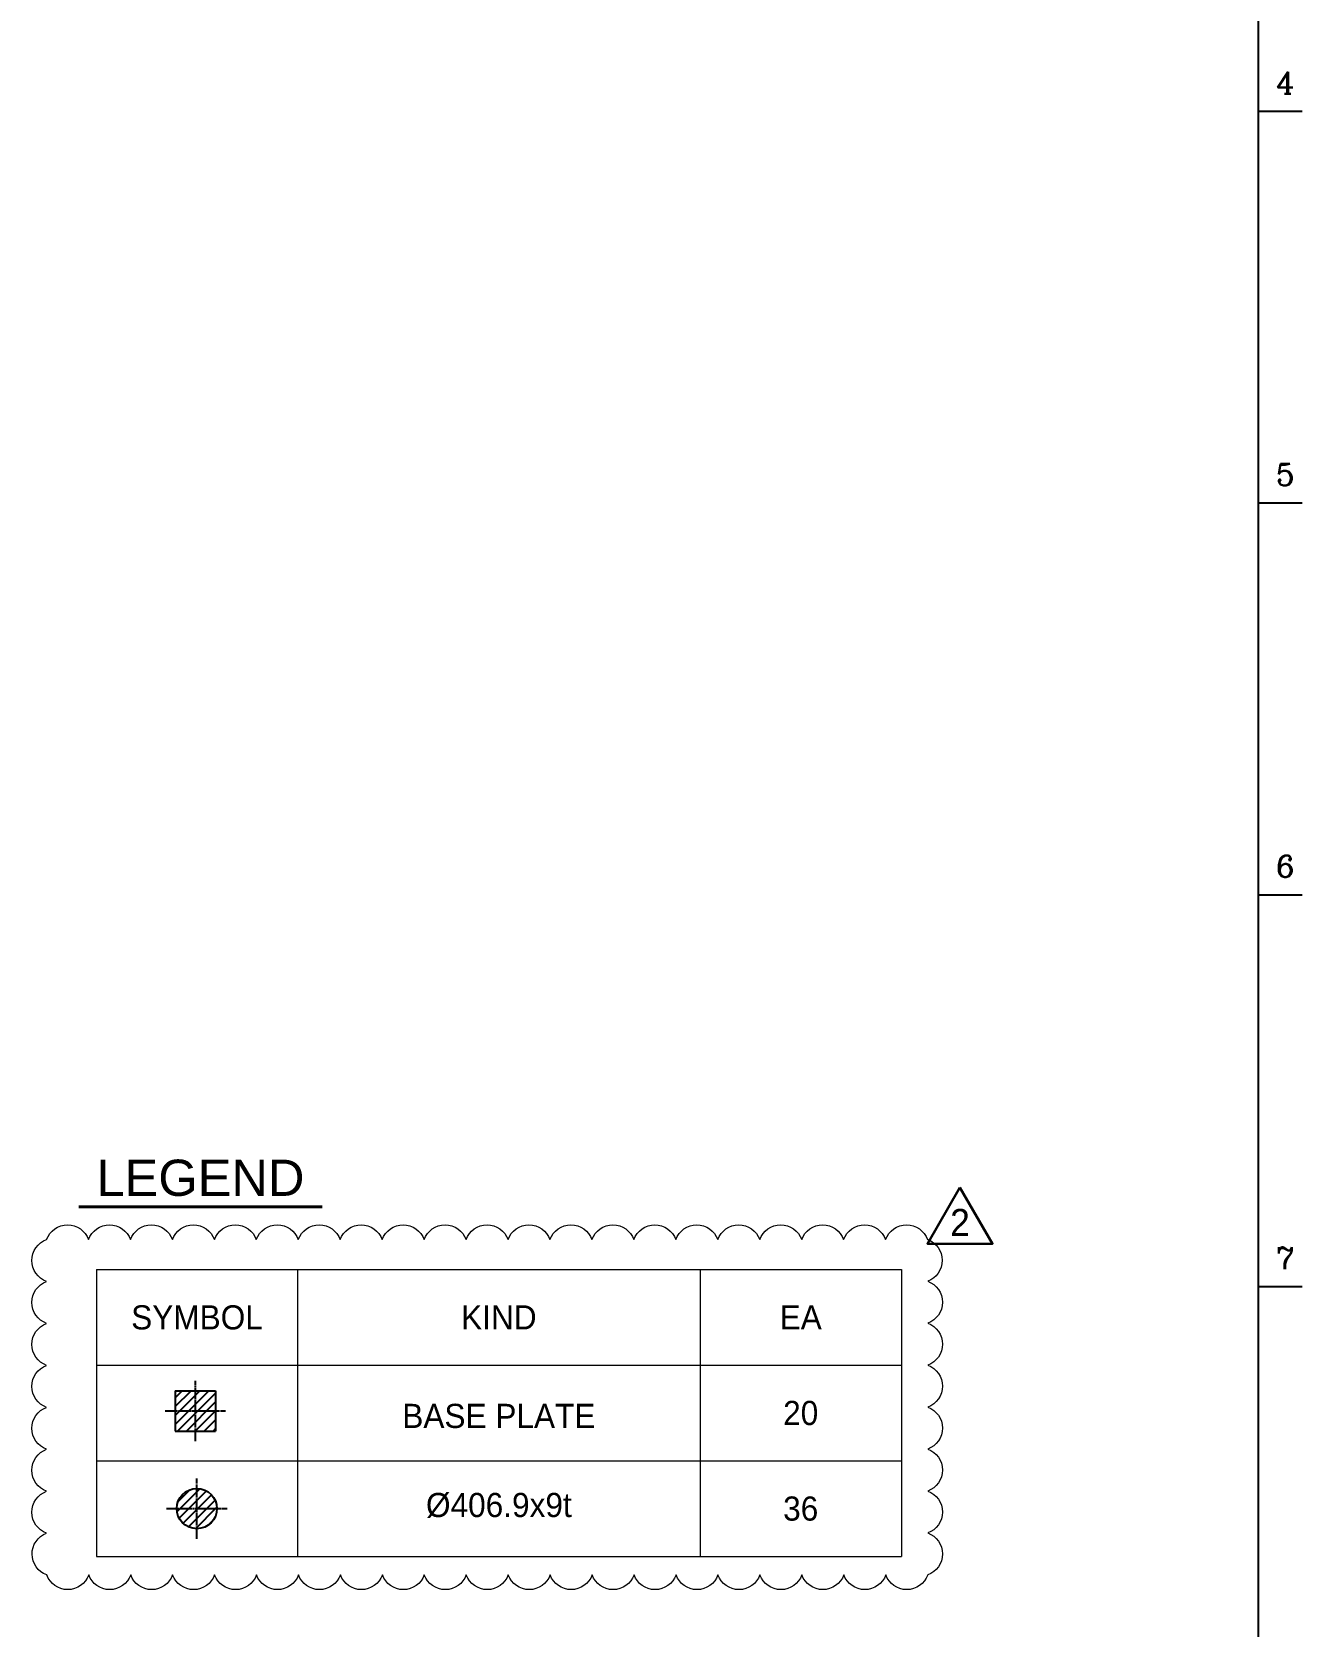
# Model space of a CAD drawing. Header units: millimetres. Extents: x 4080735 to 4152075, y -451436 to -400976.
# Drawn here: x 4138390 to 4151014, y -432662 to -416819 of the extents above; entities that cross this region are included whole.
import ezdxf
from ezdxf.enums import TextEntityAlignment as Align

# ---------------------------------------------------------------- set-up
doc = ezdxf.new("R2010")
doc.units = ezdxf.units.MM
doc.header["$LTSCALE"] = 60
doc.linetypes.add('120', pattern=[23, 20, -1, 1, -1])
doc.linetypes.add('CENTER', pattern=[2, 1.25, -0.25, 0.25, -0.25])
for name, color, linetype in [('1', 7, 'Continuous'), ('C_BLOCK', 7, 'Continuous'), ('C_TEXT_01', 2, 'Continuous'), ('CEN', 1, 'CENTER'), ('DIM-SCALE', 7, 'Continuous'), ('PILE', 4, 'Continuous'), ('TAN-TIT', 30, 'Continuous')]:
    doc.layers.add(name, color=color, linetype=linetype)
for name, color, linetype, lineweight in [('C_MARK', 2, 'Continuous', 0), ('C_REV', 4, 'Continuous', 50), ('C_TAB', 7, 'Continuous', 20)]:
    doc.layers.add(name, color=color, linetype=linetype, lineweight=lineweight)
doc.styles.add('Arial', font='arial.ttf')
doc.styles.add('COM', font='COMPLEX', dxfattribs={"height": 5})
doc.styles.add('돋움', font='')
doc.styles.get('돋움').set_extended_font_data('Dotum')
pattern_1 = [(45, (0, 0), (-44.19417382415921, 44.19417382415922), [])]

# ---------------------------------------------------------------- blocks, each defined once
blk = doc.blocks.new('406.9X9')
at = {"layer": 'PILE', "linetype": 'ByBlock'}
h = blk.add_hatch(dxfattribs=at)
h.set_pattern_fill('ANSI31', color=256, scale=500, style=0)
h.set_pattern_definition(pattern_1)
edge = h.paths.add_edge_path()
edge.add_arc((0, 0), 200, 0, 360)
at = {"layer": 'CEN', "linetype": '120', "ltscale": 0.1}
for p, q in [((-2.041279203118641e-13, -300.0000000002728), (1.36932592852984e-13, 299.9999999997272)), ((-300.0000000006585, -9.311919391659459e-10), (299.9999999993414, -9.314477345508195e-10))]:
    blk.add_line(p, q, dxfattribs=at)
at = {"layer": 'PILE', "linetype": 'ByBlock'}
blk.add_circle((0, 0), 200, dxfattribs=at)
blk = doc.blocks.new('PILE2')
at = {"layer": 'PILE', "linetype": 'ByBlock'}
h = blk.add_hatch(dxfattribs=at)
h.set_pattern_fill('ANSI31', color=256, scale=500, style=0)
h.set_pattern_definition(pattern_1)
h.paths.add_polyline_path([(0, 0), (199.9999999997672, 1.4210854715202e-14), (199.9999999995343, 200.0000000009313), (0, 200.0000000009314)])
h.paths.add_polyline_path([(200, -200.0000000008731), (199.9999999997672, 0), (0, 1.4210854715202e-14), (0, -200.0000000008731)])
h.paths.add_polyline_path([(0, -200.0000000008731), (0, 0), (-200.0000000002328, 0), (-200.0000000004657, -200.0000000008731)])
h.paths.add_polyline_path([(-200.0000000002329, 1.4210854715202e-14), (0, 1.4210854715202e-14), (-7.105427357601002e-15, 200.0000000009313), (-200, 200.0000000009313)])
at = {"layer": 'CEN', "linetype": '120', "ltscale": 0.1}
for p, q in [((0, -299.9999999993597), (0, 300.0000000006403)), ((-300.0000000004657, 0), (299.9999999995343, 0))]:
    blk.add_line(p, q, dxfattribs=at)
at = {"layer": 'PILE', "linetype": 'ByBlock'}
for p, q in [((-200, 200.0000000009313), (199.9999999995343, 200.0000000009313)), ((-200, 200.0000000009313), (-200.0000000004657, -200.0000000009313)), ((199.9999999995343, 200.0000000009895), (200, -200.0000000008731)), ((-200.0000000004657, -200.0000000008731), (199.9999999995343, -200.0000000008731))]:
    blk.add_line(p, q, dxfattribs=at)
blk = doc.blocks.new('BORDER')
at = {"layer": 'TAN-TIT'}
for p, q in [((232823.4482758641, 3520), (232823.4482758641, 164680.0000000037)), ((232823.4482758641, 112765.5172413737), (234265.5172414184, 112765.5172413737)), ((232823.4482758641, 99786.8965517208), (234265.5172414184, 99786.8965517208)), ((232823.4482758641, 86808.27586206794), (234265.5172414184, 86808.27586206794)), ((232823.4482758641, 73829.65517241508), (234265.5172414184, 73829.65517241508))]:
    blk.add_line(p, q, dxfattribs=at)
at = {"layer": 'TAN-TIT', "style": 'COM'}
for s, p in [('4', (233400.2758620381, 113342.3448275886)), ('5', (233400.2758620381, 100363.7241379321)), ('6', (233400.2758620381, 87385.1034482792)), ('7', (233400.2758620381, 74406.48275862634))]:
    blk.add_text(s, height=721.0344827586206, dxfattribs=at).set_placement(p)

msp = doc.modelspace()

# ---------------------------------------------------------------- linework, layer by layer
at = {"layer": 'C_BLOCK', "color": 1, "linetype": 'Continuous', "lineweight": 40}
msp.add_line((4138857.046075648, -428494.5788100788), (4141273.705196081, -428494.5788100788), dxfattribs=at)
at = {"layer": 'C_MARK', "color": 4}
msp.add_lwpolyline([(4138536.183959886, -428820.2218095083, -0.7002075382097097), (4138536.183959886, -428820.2218095083, -0.7002075382097097), (4138953.105824543, -428820.2218095083, -0.7002075382097097), (4139370.027689199, -428820.2218095083, -0.7002075382097097), (4139786.949553856, -428820.2218095083, -0.7002075382097097), (4140203.871418512, -428820.2218095083, -0.7002075382097097), (4140620.793283169, -428820.2218095083, -0.7002075382097097), (4141037.715147825, -428820.2218095083, -0.7002075382097097), (4141454.637012481, -428820.2218095083, -0.7002075382097097), (4141871.558877137, -428820.2218095083, -0.7002075382097097), (4142288.480741794, -428820.2218095083, -0.7002075382097097), (4142705.40260645, -428820.2218095083, -0.7002075382097097), (4143122.324471107, -428820.2218095083, -0.7002075382097097), (4143539.246335763, -428820.2218095083, -0.7002075382097097), (4143956.16820042, -428820.2218095083, -0.7002075382097097), (4144373.090065076, -428820.2218095083, -0.7002075382097097), (4144790.011929733, -428820.2218095083, -0.7002075382097097), (4145206.933794389, -428820.2218095083, -0.7002075382097097), (4145623.855659045, -428820.2218095083, -0.7002075382097097), (4146040.777523702, -428820.2218095083, -0.7002075382097097), (4146457.699388358, -428820.2218095083, -0.7002075382097097), (4146874.621253015, -428820.2218095083, -0.7002075382097097), (4147291.543117671, -428820.2218095083, -0.7002075382097097), (4147293.663803471, -429235.0229883645, -0.7002075382097097), (4147293.663803471, -429651.9448530209, -0.7002075382097097), (4147293.663803471, -430068.8667176773, -0.7002075382097097), (4147293.663803471, -430485.7885823337, -0.7002075382097097), (4147293.663803471, -430902.7104469901, -0.7002075382097097), (4147293.663803471, -431319.6323116465, -0.7002075382097097), (4147293.663803471, -431736.5541763029, -0.7002075382097097), (4147293.663803471, -432153.4760409594, -0.7002075382097097), (4146876.741938815, -432153.4760409594, -0.7002075382097097), (4146459.820074158, -432153.4760409594, -0.7002075382097097), (4146042.898209502, -432153.4760409594, -0.7002075382097097), (4145625.976344846, -432153.4760409594, -0.7002075382097097), (4145209.054480189, -432153.4760409594, -0.7002075382097097), (4144792.132615533, -432153.4760409594, -0.7002075382097097), (4144375.210750876, -432153.4760409594, -0.7002075382097097), (4143958.28888622, -432153.4760409594, -0.7002075382097097), (4143541.367021563, -432153.4760409594, -0.7002075382097097), (4143124.445156907, -432153.4760409594, -0.7002075382097097), (4142707.523292251, -432153.4760409594, -0.7002075382097097), (4142290.601427594, -432153.4760409594, -0.7002075382097097), (4141873.679562938, -432153.4760409594, -0.7002075382097097), (4141456.757698282, -432153.4760409594, -0.7002075382097097), (4141039.835833625, -432153.4760409594, -0.7002075382097097), (4140622.913968969, -432153.4760409594, -0.7002075382097097), (4140205.992104312, -432153.4760409594, -0.7002075382097097), (4139789.070239656, -432153.4760409594, -0.7002075382097097), (4139372.148374999, -432153.4760409594, -0.7002075382097097), (4138955.226510343, -432153.4760409594, -0.7002075382097097), (4138538.304645686, -432153.4760409594, -0.7002075382097097), (4138536.183959886, -431738.6748621031, -0.7002075382097097), (4138536.183959886, -431321.7529974467, -0.7002075382097097), (4138536.183959886, -430904.8311327903, -0.7002075382097097), (4138536.183959886, -430487.9092681339, -0.7002075382097097), (4138536.183959886, -430070.9874034775, -0.7002075382097097), (4138536.183959886, -429654.0655388211, -0.7002075382097097), (4138536.183959886, -429237.1436741647, -0.7002075382097097), (4138536.183959886, -428820.2218095083, -0.7002075382097097)], format="xyb", dxfattribs=at)
at = {"layer": 'C_REV', "lineweight": 30}
msp.add_lwpolyline([(4147614.11223665, -428302.5812170113), (4147937.428387396, -428862.5812170113), (4147290.796085905, -428862.5812170113)], close=True, dxfattribs=at)
at = {"layer": 'C_TAB', "color": 7}
for p, q in [((4139031.29650007, -429118.5788100788), (4139031.296500064, -431969.3763186513)), ((4139031.29650007, -429118.5788100788), (4147031.29650007, -429118.5788101157)), ((4141031.29650007, -429118.5788100862), (4141031.296500064, -431969.3763186586)), ((4145031.29650007, -429118.5788100925), (4145031.296500064, -431969.376318665)), ((4147031.29650007, -429118.5788100989), (4147031.296500064, -431969.3763186713)), ((4139031.296500068, -430068.5763186513), (4147031.296500068, -430068.5763186882))]:
    msp.add_line(p, q, dxfattribs=at)
at = {"layer": 'C_TAB', "color": 7, "lineweight": 0}
for p, q in [((4139031.296500064, -431018.9763186512), (4147031.296500065, -431018.9763186882)), ((4139031.296500063, -431969.3763186513), (4147031.296500064, -431969.3763186882))]:
    msp.add_line(p, q, dxfattribs=at)

# ---------------------------------------------------------------- block references
at = {"layer": '1', "xscale": 0.3, "yscale": 0.3, "zscale": 0.3}
msp.add_blockref('BORDER', (4080734.842515028, -451435.5254124571), dxfattribs=at)
at = {"layer": 'DIM-SCALE'}
msp.add_blockref('406.9X9', (4140029.751707757, -431494.1763186512), dxfattribs=at)
at = {"layer": 'PILE', "color": 3}
msp.add_blockref('PILE2', (4140015.357888238, -430523.9782558604), dxfattribs=at)

# ---------------------------------------------------------------- texts
at = {"layer": 'C_BLOCK', "color": 3, "ltscale": 10, "style": 'Arial'}
msp.add_text('LEGEND', height=359.9998500001874, dxfattribs=at).set_placement((4140065.37519608, -428494.5788100788), align=Align.BOTTOM_CENTER)
at = {"layer": 'C_MARK', "color": 4, "style": '돋움'}
msp.add_text('2', height=270, dxfattribs=at).set_placement((4147614.11223665, -428651.1195726887), align=Align.MIDDLE_CENTER)
at = {"layer": 'C_TEXT_01', "color": 2, "linetype": 'Continuous', "lineweight": 0, "style": '돋움'}
for s, p in [('SYMBOL', (4140031.296500069, -429593.5775643299)), ('KIND', (4143031.29650007, -429593.5775643435)), ('EA', (4146031.29650007, -429593.577564365)), ('BASE PLATE', (4143031.29650007, -430573.0487123872)), ('20', (4146031.29650007, -430543.7763186902)), ('Ø406.9x9t', (4143031.29650007, -431458.3910348216)), ('36', (4146031.29650007, -431493.850674109))]:
    msp.add_text(s, height=240, dxfattribs=at).set_placement(p, align=Align.MIDDLE_CENTER)

doc.saveas('drawing.dxf')
